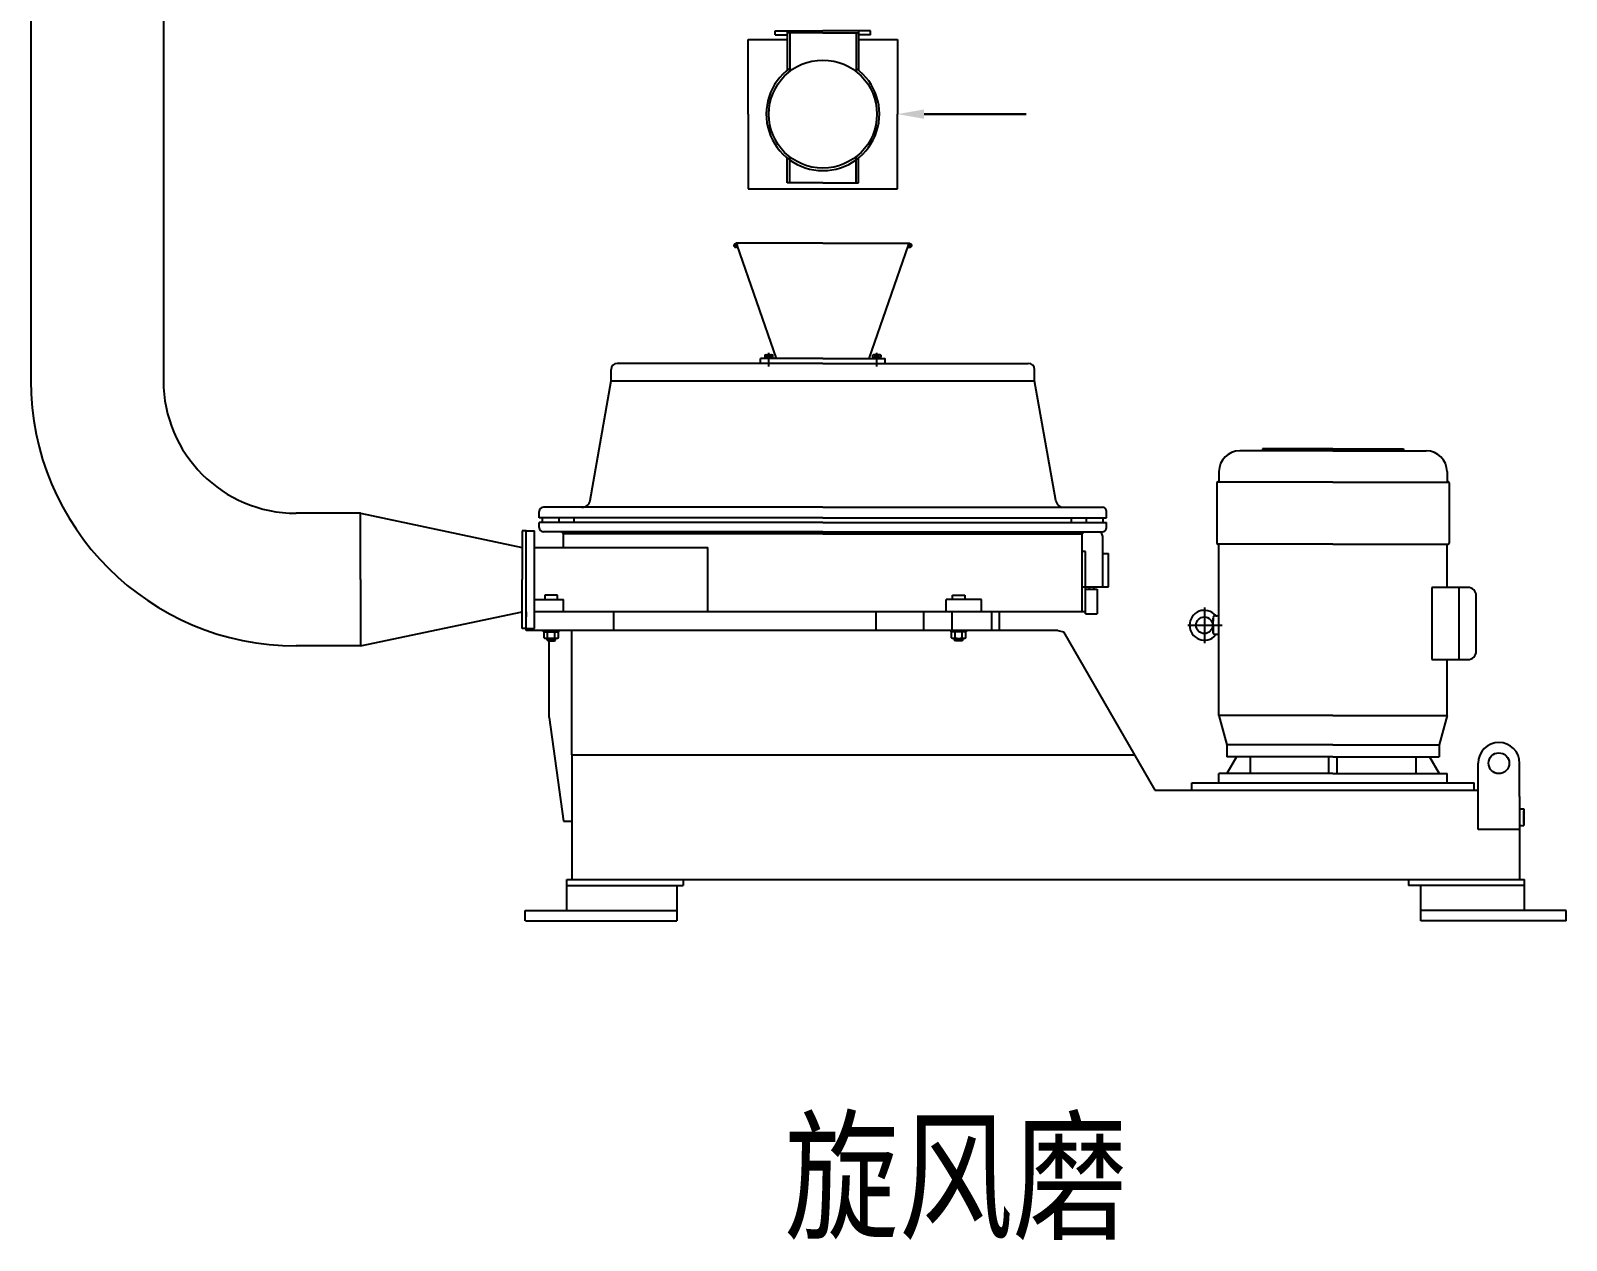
# Model space of a CAD drawing. Header units: millimetres. Extents: x 9671 to 25689, y -17516 to -2951.
# Drawn here: x 24475.8 to 24586.8, y -6170.4 to -6082.9 of the extents above; entities that cross this region are included whole.
import ezdxf

# ---------------------------------------------------------------- set-up
doc = ezdxf.new("R2010")
doc.units = ezdxf.units.MM
doc.linetypes.add('GEN7', pattern=[13.75, 9.75, -1.5, 1, -1.5])
for name, color, linetype in [('2A', 7, 'GEN7'), ('7', 4, 'GEN7'), ('sb', 2, 'Continuous')]:
    doc.layers.add(name, color=color, linetype=linetype)
doc.styles.add('QSDI', font='SimSun.ttf', dxfattribs={"width": 0.8})

msp = doc.modelspace()

# ---------------------------------------------------------------- linework, layer by layer
at = {"color": 2}
for p, q in [((24475.76, -6032.98), (24475.76, -6108.19)), ((24485.36, -6032.98), (24485.36, -6108.19)), ((24527.66, -6088.92), (24527.66, -6083.52)), ((24527.66, -6083.52), (24530.48, -6083.52)), ((24529.61, -6082.89), (24533.06, -6082.89)), ((24529.61, -6083.19), (24529.61, -6082.89)), ((24529.61, -6083.19), (24530.48, -6083.19)), ((24530.48, -6082.89), (24530.48, -6085.74)), ((24533.06, -6083.04), (24530.48, -6083.04)), ((24530.66, -6083.04), (24530.66, -6085.82)), ((24536.51, -6082.89), (24533.06, -6082.89)), ((24533.06, -6083.04), (24535.64, -6083.04)), ((24535.46, -6083.04), (24535.46, -6085.82)), ((24535.64, -6082.89), (24535.64, -6085.74)), ((24536.51, -6083.19), (24535.64, -6083.19)), ((24535.64, -6083.52), (24538.46, -6083.52)), ((24536.51, -6083.19), (24536.51, -6082.89)), ((24538.46, -6083.52), (24538.46, -6088.92)), ((24527.66, -6088.92), (24527.66, -6094.32)), ((24538.46, -6094.32), (24538.46, -6088.92)), ((24530.48, -6093.9), (24530.48, -6092.1)), ((24530.66, -6093.9), (24530.66, -6092.01)), ((24535.46, -6093.9), (24535.46, -6092.01)), ((24535.64, -6093.9), (24535.64, -6092.1)), ((24527.66, -6094.32), (24538.46, -6094.32)), ((24533.06, -6093.9), (24530.48, -6093.9)), ((24533.06, -6093.9), (24535.64, -6093.9)), ((24526.76, -6098.25), (24526.76, -6098.31)), ((24533.06, -6098.25), (24526.76, -6098.25)), ((24526.93, -6098.55), (24526.76, -6098.55)), ((24529.7, -6106.59), (24526.87, -6098.39)), ((24533.06, -6098.25), (24539.36, -6098.25)), ((24536.42, -6106.59), (24539.25, -6098.39)), ((24539.19, -6098.55), (24539.36, -6098.55)), ((24539.36, -6098.25), (24539.36, -6098.31)), ((24528.56, -6106.95), (24528.56, -6106.59)), ((24533.06, -6106.59), (24528.56, -6106.59)), ((24528.87, -6106.35), (24528.87, -6106.5)), ((24529.16, -6106.5), (24528.87, -6106.5)), ((24528.89, -6106.59), (24528.89, -6106.52)), ((24528.89, -6106.52), (24529.43, -6106.52)), ((24528.9, -6106.5), (24528.9, -6106.52)), ((24528.94, -6106.33), (24529.38, -6106.33)), ((24529.01, -6106.5), (24529.01, -6106.35)), ((24529.13, -6106.59), (24529.19, -6106.52)), ((24529.45, -6106.5), (24529.16, -6106.5)), ((24529.16, -6106.59), (24529.23, -6106.52)), ((24529.31, -6106.35), (24529.31, -6106.5)), ((24529.41, -6106.52), (24529.41, -6106.5)), ((24529.43, -6106.52), (24529.43, -6106.59)), ((24529.45, -6106.5), (24529.45, -6106.35)), ((24533.06, -6106.59), (24537.56, -6106.59)), ((24536.67, -6106.5), (24536.67, -6106.35)), ((24536.67, -6106.5), (24536.96, -6106.5)), ((24537.23, -6106.52), (24536.69, -6106.52)), ((24536.69, -6106.52), (24536.69, -6106.59)), ((24536.7, -6106.52), (24536.7, -6106.5)), ((24537.18, -6106.33), (24536.74, -6106.33)), ((24536.81, -6106.35), (24536.81, -6106.5)), ((24536.95, -6106.59), (24536.89, -6106.52)), ((24536.99, -6106.59), (24536.93, -6106.52)), ((24536.96, -6106.5), (24537.25, -6106.5)), ((24537.11, -6106.5), (24537.11, -6106.35)), ((24537.21, -6106.5), (24537.21, -6106.52)), ((24537.23, -6106.59), (24537.23, -6106.52)), ((24537.25, -6106.35), (24537.25, -6106.5)), ((24537.56, -6106.95), (24537.56, -6106.59)), ((24517.74, -6108.22), (24517.74, -6107.4)), ((24533.06, -6106.95), (24518.19, -6106.95)), ((24533.06, -6106.95), (24547.92, -6106.95)), ((24548.37, -6108.22), (24548.37, -6107.4)), ((24516.22, -6116.86), (24517.74, -6108.22)), ((24517.74, -6108.22), (24548.37, -6108.22)), ((24549.9, -6116.86), (24548.37, -6108.22)), ((24569.96, -6113.28), (24563.21, -6113.28)), ((24564.86, -6113.13), (24564.86, -6113.28)), ((24569.96, -6113.13), (24564.86, -6113.13)), ((24569.96, -6113.13), (24575.06, -6113.13)), ((24569.96, -6113.28), (24576.71, -6113.28)), ((24575.06, -6113.13), (24575.06, -6113.28)), ((24561.56, -6115.6), (24561.56, -6119.95)), ((24569.96, -6115.53), (24561.63, -6115.53)), ((24561.71, -6114.78), (24561.71, -6115.53)), ((24569.96, -6115.53), (24578.28, -6115.53)), ((24578.21, -6114.78), (24578.21, -6115.53)), ((24578.36, -6115.6), (24578.36, -6119.95)), ((24499.61, -6117.79), (24494.96, -6117.79)), ((24499.61, -6117.79), (24511.31, -6120.27)), ((24499.61, -6122.59), (24499.61, -6117.79)), ((24512.54, -6118.11), (24512.54, -6117.66)), ((24533.06, -6117.36), (24512.84, -6117.36)), ((24533.06, -6117.36), (24553.28, -6117.36)), ((24553.58, -6118.11), (24553.58, -6117.66)), ((24511.31, -6119.07), (24511.31, -6122.59)), ((24511.61, -6119.07), (24511.31, -6119.07)), ((24511.61, -6119.07), (24512.21, -6119.07)), ((24511.61, -6124.92), (24511.61, -6119.07)), ((24512.21, -6126.12), (24512.21, -6119.07)), ((24533.06, -6118.11), (24512.54, -6118.11)), ((24512.54, -6118.83), (24512.54, -6118.47)), ((24533.06, -6118.47), (24512.54, -6118.47)), ((24512.78, -6118.47), (24512.78, -6118.11)), ((24513.98, -6118.47), (24513.98, -6118.11)), ((24515.07, -6118.47), (24515.07, -6118.11)), ((24533.06, -6118.11), (24553.58, -6118.11)), ((24533.06, -6118.47), (24553.58, -6118.47)), ((24551.04, -6118.47), (24551.04, -6118.11)), ((24552.14, -6118.47), (24552.14, -6118.11)), ((24552.14, -6118.47), (24553.43, -6118.47)), ((24553.34, -6118.47), (24553.34, -6118.11)), ((24553.58, -6118.83), (24553.58, -6118.47)), ((24533.06, -6119.13), (24512.84, -6119.13)), ((24514.16, -6119.13), (24514.31, -6119.28)), ((24514.31, -6120.26), (24514.31, -6119.28)), ((24533.06, -6119.28), (24514.31, -6119.28)), ((24533.06, -6119.13), (24553.28, -6119.13)), ((24533.06, -6119.28), (24551.82, -6119.28)), ((24551.82, -6119.28), (24551.97, -6119.13)), ((24551.82, -6124.92), (24551.82, -6119.28)), ((24553.32, -6119.47), (24553.18, -6119.13)), ((24553.32, -6123.11), (24553.32, -6119.47)), ((24569.96, -6120.03), (24561.63, -6120.03)), ((24561.71, -6132.42), (24561.71, -6120.03)), ((24569.96, -6120.03), (24578.28, -6120.03)), ((24578.21, -6123.15), (24578.21, -6120.03)), ((24512.21, -6120.27), (24524.74, -6120.27)), ((24524.74, -6124.92), (24524.74, -6120.27)), ((24552.06, -6120.56), (24551.82, -6120.56)), ((24552.06, -6123.12), (24552.06, -6120.56)), ((24553.32, -6120.71), (24553.71, -6120.71)), ((24553.71, -6123.12), (24553.71, -6120.71)), ((24499.61, -6122.59), (24499.61, -6127.39)), ((24511.31, -6126.12), (24511.31, -6122.59)), ((24551.82, -6123.12), (24553.71, -6123.12)), ((24552.06, -6125.07), (24552.06, -6123.12)), ((24552.06, -6123.27), (24552.9, -6123.27)), ((24552.32, -6123.12), (24552.32, -6123.27)), ((24552.65, -6123.12), (24552.65, -6123.27)), ((24552.9, -6123.27), (24552.9, -6125.07)), ((24577.11, -6123.15), (24577.11, -6128.37)), ((24579.72, -6123.15), (24577.11, -6123.15)), ((24579.06, -6123.15), (24579.06, -6128.37)), ((24512.21, -6124.02), (24514.31, -6124.02)), ((24512.96, -6123.72), (24512.96, -6124.02)), ((24513.86, -6123.72), (24512.96, -6123.72)), ((24513.86, -6124.02), (24513.86, -6123.72)), ((24514.31, -6124.92), (24514.31, -6124.02)), ((24541.98, -6124.92), (24541.98, -6124.02)), ((24544.53, -6124.02), (24541.98, -6124.02)), ((24542.43, -6124.02), (24542.43, -6123.72)), ((24542.43, -6123.72), (24543.33, -6123.72)), ((24543.33, -6123.72), (24543.33, -6124.02)), ((24544.53, -6124.92), (24544.53, -6124.02)), ((24580.32, -6127.77), (24580.32, -6123.75)), ((24499.61, -6127.39), (24511.31, -6124.92)), ((24511.61, -6126.27), (24511.61, -6124.92)), ((24511.61, -6124.92), (24511.61, -6125.29)), ((24533.06, -6124.92), (24512.21, -6124.92)), ((24517.91, -6124.92), (24517.91, -6126.27)), ((24552.06, -6124.92), (24533.06, -6124.92)), ((24536.92, -6126.27), (24536.92, -6124.92)), ((24540.37, -6126.27), (24540.37, -6124.92)), ((24542.42, -6126.27), (24542.42, -6124.92)), ((24545.28, -6126.27), (24545.28, -6124.92)), ((24545.83, -6126.27), (24545.83, -6124.92)), ((24552.06, -6125.07), (24552.9, -6125.07)), ((24561.29, -6125.32), (24561.26, -6125.89)), ((24561.29, -6125.89), (24561.29, -6125.35)), ((24561.71, -6125.21), (24561.37, -6125.23)), ((24561.71, -6126.57), (24561.71, -6125.21)), ((24511.61, -6126.12), (24511.31, -6126.12)), ((24511.61, -6126.12), (24512.21, -6126.12)), ((24514.91, -6126.27), (24511.61, -6126.27)), ((24512.85, -6126.36), (24512.85, -6126.27)), ((24512.85, -6126.36), (24513.96, -6126.36)), ((24512.89, -6126.81), (24512.89, -6126.39)), ((24513.8, -6126.84), (24513.02, -6126.84)), ((24513.11, -6126.98), (24513.11, -6126.84)), ((24513.15, -6126.81), (24513.15, -6126.39)), ((24513.18, -6127.02), (24513.18, -6126.84)), ((24513.63, -6127.02), (24513.63, -6126.84)), ((24513.67, -6126.81), (24513.67, -6126.39)), ((24513.71, -6126.98), (24513.71, -6126.84)), ((24513.93, -6126.81), (24513.93, -6126.39)), ((24513.96, -6126.36), (24513.96, -6126.27)), ((24514.91, -6135.27), (24514.91, -6126.27)), ((24533.06, -6126.27), (24514.91, -6126.27)), ((24550.06, -6126.27), (24533.06, -6126.27)), ((24542.33, -6126.36), (24542.33, -6126.27)), ((24543.44, -6126.36), (24542.33, -6126.36)), ((24542.37, -6126.81), (24542.37, -6126.39)), ((24542.5, -6126.84), (24543.27, -6126.84)), ((24542.58, -6126.98), (24542.58, -6126.84)), ((24542.63, -6126.81), (24542.63, -6126.39)), ((24542.66, -6127.02), (24542.66, -6126.84)), ((24543.11, -6127.02), (24543.11, -6126.84)), ((24543.14, -6126.81), (24543.14, -6126.39)), ((24543.18, -6126.98), (24543.18, -6126.84)), ((24543.4, -6126.81), (24543.4, -6126.39)), ((24543.44, -6126.36), (24543.44, -6126.27)), ((24550.06, -6126.27), (24550.46, -6126.37)), ((24550.46, -6126.37), (24557.07, -6137.82)), ((24561.29, -6126.47), (24561.26, -6125.89)), ((24561.29, -6125.89), (24561.29, -6126.44)), ((24561.71, -6126.57), (24561.37, -6126.55)), ((24499.61, -6127.39), (24494.96, -6127.39)), ((24513.11, -6126.98), (24513.18, -6127.02)), ((24513.11, -6126.98), (24513.71, -6126.98)), ((24513.18, -6127.02), (24513.63, -6127.02)), ((24513.26, -6132.57), (24513.26, -6127.02)), ((24513.63, -6127.02), (24513.71, -6126.98)), ((24543.18, -6126.98), (24542.58, -6126.98)), ((24542.66, -6127.02), (24542.58, -6126.98)), ((24543.11, -6127.02), (24542.66, -6127.02)), ((24543.18, -6126.98), (24543.11, -6127.02)), ((24577.11, -6128.37), (24579.72, -6128.37)), ((24578.21, -6132.42), (24578.21, -6128.37)), ((24561.71, -6132.42), (24562.28, -6134.54)), ((24569.96, -6132.42), (24561.71, -6132.42)), ((24569.96, -6132.42), (24578.21, -6132.42)), ((24578.21, -6132.42), (24577.64, -6134.54)), ((24513.26, -6132.57), (24514.31, -6140.07)), ((24514.91, -6135.27), (24514.91, -6133.16)), ((24562.28, -6134.54), (24562.28, -6135.42)), ((24569.96, -6134.54), (24562.28, -6134.54)), ((24569.96, -6134.54), (24577.64, -6134.54)), ((24577.64, -6134.54), (24577.64, -6135.42)), ((24514.91, -6135.27), (24514.91, -6137.2)), ((24514.91, -6135.27), (24514.91, -6144.27)), ((24514.91, -6135.27), (24555.6, -6135.27)), ((24562.97, -6135.42), (24562.27, -6136.62)), ((24569.96, -6135.42), (24562.28, -6135.42)), ((24563.96, -6135.42), (24563.96, -6136.62)), ((24569.66, -6136.62), (24569.66, -6135.42)), ((24569.96, -6135.42), (24577.64, -6135.42)), ((24570.26, -6136.62), (24570.26, -6135.42)), ((24575.96, -6135.42), (24575.96, -6136.62)), ((24576.95, -6135.42), (24577.65, -6136.62)), ((24561.71, -6137.28), (24561.71, -6136.62)), ((24569.96, -6136.62), (24561.71, -6136.62)), ((24569.96, -6136.62), (24578.21, -6136.62)), ((24578.21, -6137.28), (24578.21, -6136.62)), ((24580.46, -6140.67), (24580.46, -6135.87)), ((24583.46, -6138.27), (24583.46, -6135.87)), ((24557.07, -6137.82), (24580.46, -6137.82)), ((24559.76, -6137.82), (24559.76, -6137.28)), ((24559.76, -6137.28), (24580.16, -6137.28)), ((24580.16, -6137.82), (24580.16, -6137.28)), ((24583.46, -6138.27), (24583.46, -6144.27)), ((24514.31, -6140.07), (24514.91, -6140.07)), ((24583.46, -6139.17), (24583.76, -6139.17)), ((24583.76, -6139.17), (24583.76, -6140.37)), ((24583.76, -6140.22), (24583.76, -6139.32)), ((24583.46, -6140.67), (24580.46, -6140.67)), ((24583.46, -6140.37), (24583.76, -6140.37)), ((24514.55, -6146.52), (24514.55, -6144.27)), ((24514.55, -6144.27), (24583.82, -6144.27)), ((24522.95, -6144.27), (24522.95, -6144.72)), ((24575.42, -6144.27), (24575.42, -6144.72)), ((24583.82, -6146.52), (24583.82, -6144.27)), ((24514.55, -6144.72), (24522.95, -6144.72)), ((24522.5, -6144.72), (24522.5, -6147.27)), ((24583.82, -6144.72), (24575.42, -6144.72)), ((24576.32, -6147.27), (24576.32, -6144.72)), ((24511.53, -6147.27), (24511.53, -6146.52)), ((24511.53, -6146.52), (24522.48, -6146.52)), ((24586.82, -6146.52), (24576.32, -6146.52)), ((24586.83, -6147.27), (24586.83, -6146.52)), ((24511.55, -6147.27), (24522.5, -6147.27)), ((24586.82, -6147.27), (24576.32, -6147.27))]:
    msp.add_line(p, q, dxfattribs=at)
for centre, radius in [((24533.06, -6088.92), 3.91), ((24560.66, -6125.89), 0.6), ((24581.96, -6135.87), 0.75)]:
    msp.add_circle(centre, radius, dxfattribs=at)
for centre, radius, start, end in [((24533.06, -6088.92), 4.09, 125.8794, 54.1206), ((24526.76, -6098.43), 0.12, 90, 18.9698), ((24526.76, -6098.43), 0.12, 18.9698, 90), ((24539.36, -6098.43), 0.12, 161.0302, 90), ((24539.36, -6098.43), 0.12, 90, 161.0302), ((24528.94, -6106.46), 0.13, 55.6158, 124.3842), ((24529.16, -6106.82), 0.487, 72.4121, 107.5879), ((24529.38, -6106.46), 0.13, 55.6158, 124.3842), ((24536.74, -6106.46), 0.13, 55.6158, 124.3842), ((24536.96, -6106.82), 0.487, 72.4121, 107.5879), ((24537.18, -6106.46), 0.13, 55.6158, 124.3842), ((24518.19, -6107.4), 0.45, 90, 180), ((24547.92, -6107.4), 0.45, 0, 90), ((24494.96, -6108.19), 19.2, 180, 270), ((24494.96, -6108.19), 9.6, 180, 270), ((24563.21, -6114.78), 1.5, 90, 180), ((24576.71, -6114.78), 1.5, 0, 90), ((24561.63, -6115.6), 0.075, 90, 180), ((24578.28, -6115.6), 0.075, 0, 90), ((24515.63, -6116.76), 0.6, 270, 350), ((24550.49, -6116.76), 0.6, 190, 270), ((24512.84, -6117.66), 0.3, 90, 180), ((24553.28, -6117.66), 0.3, 0, 90), ((24512.84, -6118.83), 0.3, 180, 270), ((24553.28, -6118.83), 0.3, 270, 0), ((24561.63, -6119.95), 0.075, 180, 270), ((24578.28, -6119.95), 0.075, 270, 0), ((24579.72, -6123.75), 0.6, 0, 90), ((24560.66, -6125.89), 1.08, 41.951, 180), ((24561.38, -6125.32), 0.09, 92.8624, 177.3888), ((24561.57, -6125.07), 0.15, 221.951, 272.8624), ((24513.02, -6126.65), 0.296, 63.9624, 116.0376), ((24513.02, -6126.54), 0.296, 243.9624, 296.0376), ((24513.41, -6127.49), 1.14, 76.811, 103.189), ((24513.41, -6125.7), 1.14, 256.811, 283.189), ((24513.8, -6126.65), 0.296, 63.9624, 116.0376), ((24513.8, -6126.54), 0.296, 243.9624, 296.0376), ((24542.5, -6126.65), 0.296, 63.9624, 116.0376), ((24542.5, -6126.54), 0.296, 243.9624, 296.0376), ((24542.88, -6127.49), 1.14, 76.811, 103.189), ((24542.88, -6125.7), 1.14, 256.811, 283.189), ((24543.27, -6126.65), 0.296, 63.9624, 116.0376), ((24543.27, -6126.54), 0.296, 243.9624, 296.0376), ((24560.66, -6125.89), 1.08, 180, 318.049), ((24561.38, -6126.46), 0.09, 182.6112, 267.1376), ((24561.57, -6126.71), 0.15, 87.1376, 138.049), ((24579.72, -6127.77), 0.6, 270, 0), ((24581.96, -6135.87), 1.5, 0, 180)]:
    msp.add_arc(centre, radius, start, end, dxfattribs=at)
msp.add_point((24561.51, -6125.22), dxfattribs=at)
at = {"layer": '2A', "color": 1}
msp.add_solid([(24538.46, -6088.92), (24538.46, -6088.92), (24540.38, -6088.58), (24540.38, -6089.26)], dxfattribs=at)
at = {"layer": '7', "color": 2}
for p, q in [((24526.58, -6098.43), (24526.94, -6098.43)), ((24526.76, -6098.61), (24526.76, -6098.31)), ((24539.54, -6098.43), (24539.18, -6098.43)), ((24539.36, -6098.61), (24539.36, -6098.31)), ((24529.16, -6107.17), (24529.16, -6106.19)), ((24536.96, -6107.17), (24536.96, -6106.19)), ((24560.66, -6124.6), (24560.66, -6127.18)), ((24559.47, -6125.89), (24561.95, -6125.89))]:
    msp.add_line(p, q, dxfattribs=at)
at = {"layer": 'sb', "color": 1, "const_width": 0.18}
msp.add_lwpolyline([(24547.78, -6088.92), (24540.38, -6088.92)], dxfattribs=at)

# ---------------------------------------------------------------- texts
at = {"style": 'QSDI', "width": 0.8}
msp.add_text('旋风磨', height=7.569, dxfattribs=at).set_placement((24530.29, -6169.52))

doc.saveas('drawing.dxf')
